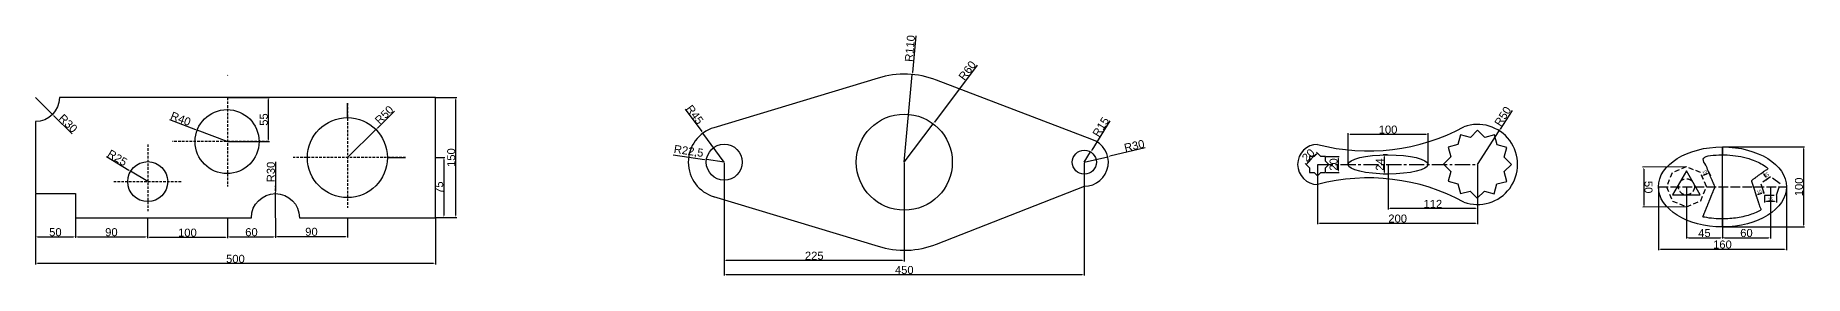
# Model space of a CAD drawing. Header units: millimetres. Extents: x 1484 to 6560, y 1637 to 2010.
# Drawn here: x 4349 to 6560, y 1701 to 2001 of the extents above; entities that cross this region are included whole.
import ezdxf

# ---------------------------------------------------------------- set-up
doc = ezdxf.new("R2010")
doc.units = ezdxf.units.MM
for name, pattern in [('ACAD_ISO02W100', [15, 12, -3]), ('CENTER2', [28.575, 19.05, -3.175, 3.175, -3.175]), ('DASHED2', [9.525, 6.35, -3.175]), ('HIDDEN2', [4.7625, 3.175, -1.5875])]:
    doc.linetypes.add(name, pattern=pattern)
doc.styles.get("Standard").update_dxf_attribs({"font": 'arial.ttf'})
doc.dimstyles.new('ISO-25', dxfattribs={"dimtxt": 4, "dimasz": 2.5, "dimexe": 1.25, "dimexo": 0.625, "dimtad": 1, "dimtxsty": 'Standard', "dimcen": 2.5, "dimclrd": 1, "dimclrt": 4, "dimadec": 0, "dimazin": 0, "dimtfac": 1, "dimtmove": 0, "dimatfit": 3, "dimfxl": 1, "dimtfillclr": 6, "dimarcsym": 0})

# ---------------------------------------------------------------- blocks, each defined once
blk = doc.blocks.new('*D71')
at = {"color": 0, "linetype": 'Continuous', "lineweight": -2, "transparency": 16777216}
for p, q in [((4348.9, 1802.8), (4348.9, 1748.3)), ((4398.9, 1802.8), (4398.9, 1748.3))]:
    blk.add_line(p, q, dxfattribs=at)
at = {"color": 1, "linetype": 'Continuous', "lineweight": -2, "transparency": 16777216}
blk.add_line((4351.4, 1749.5), (4396.4, 1749.5), dxfattribs=at)
at = {"color": 1, "linetype": 'Continuous', "transparency": 16777216}
for points in [[(4351.4, 1750), (4351.4, 1749.1), (4348.9, 1749.5)], [(4396.4, 1750), (4396.4, 1749.1), (4398.9, 1749.5)]]:
    blk.add_solid(points, dxfattribs=at)
at = {"layer": 'Defpoints', "color": 0, "linetype": 'Continuous', "transparency": 16777216}
for p in [(4348.9, 1803.5), (4398.9, 1803.5), (4398.9, 1749.5)]:
    blk.add_point(p, dxfattribs=at)
at = {"color": 4, "linetype": 'Continuous', "transparency": 16777216, "insert": (4373.9, 1755.3), "char_height": 10, "attachment_point": 5}
blk.add_mtext('50', dxfattribs=at)
blk = doc.blocks.new('*D72')
at = {"color": 0, "linetype": 'Continuous', "lineweight": -2, "transparency": 16777216}
for p, q in [((4398.9, 1772.8), (4398.9, 1748.3)), ((4488.9, 1772.8), (4488.9, 1748.3))]:
    blk.add_line(p, q, dxfattribs=at)
at = {"color": 1, "linetype": 'Continuous', "lineweight": -2, "transparency": 16777216}
blk.add_line((4401.4, 1749.5), (4486.4, 1749.5), dxfattribs=at)
at = {"color": 1, "linetype": 'Continuous', "transparency": 16777216}
for points in [[(4401.4, 1750), (4401.4, 1749.1), (4398.9, 1749.5)], [(4486.4, 1750), (4486.4, 1749.1), (4488.9, 1749.5)]]:
    blk.add_solid(points, dxfattribs=at)
at = {"layer": 'Defpoints', "color": 0, "linetype": 'Continuous', "transparency": 16777216}
for p in [(4398.9, 1773.5), (4488.9, 1773.5), (4488.9, 1749.5)]:
    blk.add_point(p, dxfattribs=at)
at = {"color": 4, "linetype": 'Continuous', "transparency": 16777216, "insert": (4443.9, 1755.3), "char_height": 10, "attachment_point": 5}
blk.add_mtext('90', dxfattribs=at)
blk = doc.blocks.new('*D73')
at = {"color": 0, "linetype": 'Continuous', "lineweight": -2, "transparency": 16777216}
for p, q in [((4488.9, 1772.8), (4488.9, 1747.7)), ((4588.9, 1772.8), (4588.9, 1747.7))]:
    blk.add_line(p, q, dxfattribs=at)
at = {"color": 1, "linetype": 'Continuous', "lineweight": -2, "transparency": 16777216}
blk.add_line((4491.4, 1749), (4586.4, 1749), dxfattribs=at)
at = {"color": 1, "linetype": 'Continuous', "transparency": 16777216}
for points in [[(4491.4, 1749.4), (4491.4, 1748.6), (4488.9, 1749)], [(4586.4, 1749.4), (4586.4, 1748.6), (4588.9, 1749)]]:
    blk.add_solid(points, dxfattribs=at)
at = {"layer": 'Defpoints', "color": 0, "linetype": 'Continuous', "transparency": 16777216}
for p in [(4488.9, 1773.5), (4588.9, 1773.5), (4588.9, 1749)]:
    blk.add_point(p, dxfattribs=at)
at = {"color": 4, "linetype": 'Continuous', "transparency": 16777216, "insert": (4538.9, 1754.7), "char_height": 10, "attachment_point": 5}
blk.add_mtext('100', dxfattribs=at)
blk = doc.blocks.new('*D74')
at = {"color": 0, "linetype": 'Continuous', "lineweight": -2, "transparency": 16777216}
for p, q in [((4588.9, 1772.8), (4588.9, 1748.3)), ((4648.9, 1772.8), (4648.9, 1748.3))]:
    blk.add_line(p, q, dxfattribs=at)
at = {"color": 1, "linetype": 'Continuous', "lineweight": -2, "transparency": 16777216}
blk.add_line((4591.4, 1749.5), (4646.4, 1749.5), dxfattribs=at)
at = {"color": 1, "linetype": 'Continuous', "transparency": 16777216}
for points in [[(4591.4, 1750), (4591.4, 1749.1), (4588.9, 1749.5)], [(4646.4, 1750), (4646.4, 1749.1), (4648.9, 1749.5)]]:
    blk.add_solid(points, dxfattribs=at)
at = {"layer": 'Defpoints', "color": 0, "linetype": 'Continuous', "transparency": 16777216}
for p in [(4588.9, 1773.5), (4648.9, 1773.5), (4648.9, 1749.5)]:
    blk.add_point(p, dxfattribs=at)
at = {"color": 4, "linetype": 'Continuous', "transparency": 16777216, "insert": (4618.9, 1755.3), "char_height": 10, "attachment_point": 5}
blk.add_mtext('60', dxfattribs=at)
blk = doc.blocks.new('*D75')
at = {"color": 0, "linetype": 'Continuous', "lineweight": -2, "transparency": 16777216}
for p, q in [((4648.9, 1772.8), (4648.9, 1748.8)), ((4738.9, 1772.8), (4738.9, 1748.8))]:
    blk.add_line(p, q, dxfattribs=at)
at = {"color": 1, "linetype": 'Continuous', "lineweight": -2, "transparency": 16777216}
blk.add_line((4651.4, 1750.1), (4736.4, 1750.1), dxfattribs=at)
at = {"color": 1, "linetype": 'Continuous', "transparency": 16777216}
for points in [[(4651.4, 1750.5), (4651.4, 1749.7), (4648.9, 1750.1)], [(4736.4, 1750.5), (4736.4, 1749.7), (4738.9, 1750.1)]]:
    blk.add_solid(points, dxfattribs=at)
at = {"layer": 'Defpoints', "color": 0, "linetype": 'Continuous', "transparency": 16777216}
for p in [(4648.9, 1773.5), (4738.9, 1773.5), (4738.9, 1750.1)]:
    blk.add_point(p, dxfattribs=at)
at = {"color": 4, "linetype": 'Continuous', "transparency": 16777216, "insert": (4693.9, 1755.8), "char_height": 10, "attachment_point": 5}
blk.add_mtext('90', dxfattribs=at)
blk = doc.blocks.new('*D76')
at = {"color": 0, "linetype": 'Continuous', "lineweight": -2, "transparency": 16777216}
for p, q in [((4348.9, 1772.8), (4348.9, 1715)), ((4848.9, 1772.8), (4848.9, 1715))]:
    blk.add_line(p, q, dxfattribs=at)
at = {"color": 1, "linetype": 'Continuous', "lineweight": -2, "transparency": 16777216}
blk.add_line((4846.4, 1716.3), (4351.4, 1716.3), dxfattribs=at)
at = {"color": 1, "linetype": 'Continuous', "transparency": 16777216}
for points in [[(4351.4, 1716.7), (4351.4, 1715.8), (4348.9, 1716.3)], [(4846.4, 1716.7), (4846.4, 1715.8), (4848.9, 1716.3)]]:
    blk.add_solid(points, dxfattribs=at)
at = {"layer": 'Defpoints', "color": 0, "linetype": 'Continuous', "transparency": 16777216}
for p in [(4348.9, 1773.5), (4848.9, 1773.5), (4348.9, 1716.3)]:
    blk.add_point(p, dxfattribs=at)
at = {"color": 4, "linetype": 'Continuous', "transparency": 16777216, "insert": (4598.9, 1722), "char_height": 10, "attachment_point": 5}
blk.add_mtext('500', dxfattribs=at)
blk = doc.blocks.new('*D77')
at = {"color": 0, "linetype": 'Continuous', "lineweight": -2, "transparency": 16777216}
for p, q in [((4849.5, 1923.5), (4875.5, 1923.5)), ((4849.5, 1773.5), (4875.5, 1773.5))]:
    blk.add_line(p, q, dxfattribs=at)
at = {"color": 1, "linetype": 'Continuous', "lineweight": -2, "transparency": 16777216}
blk.add_line((4874.3, 1776), (4874.3, 1921), dxfattribs=at)
at = {"color": 1, "linetype": 'Continuous', "transparency": 16777216}
for points in [[(4873.9, 1921), (4874.7, 1921), (4874.3, 1923.5)], [(4873.9, 1776), (4874.7, 1776), (4874.3, 1773.5)]]:
    blk.add_solid(points, dxfattribs=at)
at = {"layer": 'Defpoints', "color": 0, "linetype": 'Continuous', "transparency": 16777216}
for p in [(4848.9, 1923.5), (4874.3, 1923.5), (4848.9, 1773.5)]:
    blk.add_point(p, dxfattribs=at)
at = {"color": 4, "linetype": 'Continuous', "transparency": 16777216, "insert": (4868.6, 1848.5), "char_height": 10, "attachment_point": 5, "rotation": 90}
blk.add_mtext('150', dxfattribs=at)
blk = doc.blocks.new('*D78')
at = {"color": 0, "linetype": 'Continuous', "lineweight": -2, "transparency": 16777216}
for p, q in [((4849.5, 1848.5), (4860.5, 1848.5)), ((4849.5, 1773.5), (4860.5, 1773.5))]:
    blk.add_line(p, q, dxfattribs=at)
at = {"color": 1, "linetype": 'Continuous', "lineweight": -2, "transparency": 16777216}
blk.add_line((4859.3, 1846), (4859.3, 1776), dxfattribs=at)
at = {"color": 1, "linetype": 'Continuous', "transparency": 16777216}
for points in [[(4858.9, 1846), (4859.7, 1846), (4859.3, 1848.5)], [(4858.9, 1776), (4859.7, 1776), (4859.3, 1773.5)]]:
    blk.add_solid(points, dxfattribs=at)
at = {"layer": 'Defpoints', "color": 0, "linetype": 'Continuous', "transparency": 16777216}
for p in [(4848.9, 1848.5), (4848.9, 1773.5), (4859.3, 1773.5)]:
    blk.add_point(p, dxfattribs=at)
at = {"color": 4, "linetype": 'Continuous', "transparency": 16777216, "insert": (4853.6, 1811), "char_height": 10, "attachment_point": 5, "rotation": 90}
blk.add_mtext('75', dxfattribs=at)
blk = doc.blocks.new('*D79')
at = {"color": 1, "linetype": 'Continuous', "lineweight": -2, "transparency": 16777216}
for p, q in [((4348.9, 1923.5), (4370.2, 1902.4)), ((4394.7, 1878.3), (4372, 1900.6))]:
    blk.add_line(p, q, dxfattribs=at)
at = {"color": 1, "linetype": 'Continuous', "transparency": 16777216}
blk.add_solid([(4372.3, 1900.9), (4371.7, 1900.3), (4370.2, 1902.4)], dxfattribs=at)
at = {"layer": 'Defpoints', "color": 0, "linetype": 'Continuous', "transparency": 16777216}
for p in [(4348.9, 1923.5), (4370.2, 1902.4)]:
    blk.add_point(p, dxfattribs=at)
at = {"color": 4, "linetype": 'Continuous', "transparency": 16777216, "insert": (4389.8, 1891.2), "char_height": 10, "attachment_point": 5, "rotation": 315.3901}
blk.add_mtext('R30', dxfattribs=at)
blk = doc.blocks.new('*D80')
at = {"color": 1, "linetype": 'Continuous', "lineweight": -2, "transparency": 16777216}
for p, q in [((4437.7, 1849.9), (4465.8, 1832.8)), ((4489.3, 1818.5), (4467.9, 1831.5))]:
    blk.add_line(p, q, dxfattribs=at)
at = {"color": 1, "linetype": 'Continuous', "transparency": 16777216}
blk.add_solid([(4466, 1833.1), (4465.6, 1832.4), (4467.9, 1831.5)], dxfattribs=at)
at = {"layer": 'Defpoints', "color": 0, "linetype": 'Continuous', "transparency": 16777216}
for p in [(4467.9, 1831.5), (4489.3, 1818.5)]:
    blk.add_point(p, dxfattribs=at)
at = {"color": 4, "linetype": 'Continuous', "transparency": 16777216, "insert": (4451.4, 1848.2), "char_height": 10, "attachment_point": 5, "rotation": 328.6787}
blk.add_mtext('R25', dxfattribs=at)
blk = doc.blocks.new('*D81')
at = {"color": 1, "linetype": 'Continuous', "lineweight": -2, "transparency": 16777216}
for p, q in [((4516.7, 1896.1), (4548.8, 1883.7)), ((4588.4, 1868.5), (4551.1, 1882.8))]:
    blk.add_line(p, q, dxfattribs=at)
at = {"color": 1, "linetype": 'Continuous', "transparency": 16777216}
blk.add_solid([(4548.9, 1884.1), (4548.6, 1883.3), (4551.1, 1882.8)], dxfattribs=at)
at = {"layer": 'Defpoints', "color": 0, "linetype": 'Continuous', "transparency": 16777216}
for p in [(4551.1, 1882.8), (4588.4, 1868.5)]:
    blk.add_point(p, dxfattribs=at)
at = {"color": 4, "linetype": 'Continuous', "transparency": 16777216, "insert": (4530.5, 1896.9), "char_height": 10, "attachment_point": 5, "rotation": 338.951}
blk.add_mtext('R40', dxfattribs=at)
blk = doc.blocks.new('*D82')
at = {"color": 1, "linetype": 'Continuous', "lineweight": -2, "transparency": 16777216}
for p, q in [((4648.9, 1843.1), (4648.9, 1806)), ((4648.9, 1773.5), (4648.9, 1803.5))]:
    blk.add_line(p, q, dxfattribs=at)
at = {"color": 1, "linetype": 'Continuous', "transparency": 16777216}
blk.add_solid([(4648.5, 1806), (4649.3, 1806), (4648.9, 1803.5)], dxfattribs=at)
at = {"layer": 'Defpoints', "color": 0, "linetype": 'Continuous', "transparency": 16777216}
for p in [(4648.9, 1803.5), (4648.9, 1773.5)]:
    blk.add_point(p, dxfattribs=at)
at = {"color": 4, "linetype": 'Continuous', "transparency": 16777216, "insert": (4643.2, 1830.5), "char_height": 10, "attachment_point": 5, "rotation": 90}
blk.add_mtext('R30', dxfattribs=at)
blk = doc.blocks.new('*D83')
at = {"color": 1, "linetype": 'Continuous', "lineweight": -2, "transparency": 16777216}
for p, q in [((4797.7, 1906.5), (4776.3, 1885.3)), ((4738.9, 1848.5), (4774.5, 1883.6))]:
    blk.add_line(p, q, dxfattribs=at)
at = {"color": 1, "linetype": 'Continuous', "transparency": 16777216}
blk.add_solid([(4776, 1885.6), (4776.6, 1885), (4774.5, 1883.6)], dxfattribs=at)
at = {"layer": 'Defpoints', "color": 0, "linetype": 'Continuous', "transparency": 16777216}
for p in [(4774.5, 1883.6), (4738.9, 1848.5)]:
    blk.add_point(p, dxfattribs=at)
at = {"color": 4, "linetype": 'Continuous', "transparency": 16777216, "insert": (4784.8, 1901.8), "char_height": 10, "attachment_point": 5, "rotation": 44.5947}
blk.add_mtext('R50', dxfattribs=at)
blk = doc.blocks.new('*D84')
at = {"color": 0, "linetype": 'Continuous', "lineweight": -2, "transparency": 16777216}
for p, q in [((4589.5, 1923.5), (4641.3, 1923.5)), ((4589, 1868.5), (4641.3, 1868.5))]:
    blk.add_line(p, q, dxfattribs=at)
at = {"color": 1, "linetype": 'Continuous', "lineweight": -2, "transparency": 16777216}
blk.add_line((4640, 1921), (4640, 1871), dxfattribs=at)
at = {"color": 1, "linetype": 'Continuous', "transparency": 16777216}
for points in [[(4639.6, 1921), (4640.4, 1921), (4640, 1923.5)], [(4639.6, 1871), (4640.4, 1871), (4640, 1868.5)]]:
    blk.add_solid(points, dxfattribs=at)
at = {"layer": 'Defpoints', "color": 0, "linetype": 'Continuous', "transparency": 16777216}
for p in [(4588.9, 1923.5), (4588.4, 1868.5), (4640, 1868.5)]:
    blk.add_point(p, dxfattribs=at)
at = {"color": 4, "linetype": 'Continuous', "transparency": 16777216, "insert": (4634.3, 1896), "char_height": 10, "attachment_point": 5, "rotation": 90}
blk.add_mtext('55', dxfattribs=at)
blk = doc.blocks.new('*D85')
at = {"color": 0, "linetype": 'Continuous', "lineweight": -2, "transparency": 16777216}
for p, q in [((5209.8, 1842.1), (5209.8, 1718.9)), ((5434.8, 1842.1), (5434.8, 1718.9))]:
    blk.add_line(p, q, dxfattribs=at)
at = {"color": 1, "linetype": 'Continuous', "lineweight": -2, "transparency": 16777216}
blk.add_line((5212.3, 1720.2), (5432.3, 1720.2), dxfattribs=at)
at = {"color": 1, "linetype": 'Continuous', "transparency": 16777216}
for points in [[(5212.3, 1720.6), (5212.3, 1719.7), (5209.8, 1720.2)], [(5432.3, 1720.6), (5432.3, 1719.7), (5434.8, 1720.2)]]:
    blk.add_solid(points, dxfattribs=at)
at = {"layer": 'Defpoints', "color": 0, "linetype": 'Continuous', "transparency": 16777216}
for p in [(5209.8, 1842.8), (5434.8, 1842.8), (5434.8, 1720.2)]:
    blk.add_point(p, dxfattribs=at)
at = {"color": 4, "linetype": 'Continuous', "transparency": 16777216, "insert": (5322.3, 1725.9), "char_height": 10, "attachment_point": 5}
blk.add_mtext('225', dxfattribs=at)
blk = doc.blocks.new('*D86')
at = {"color": 0, "linetype": 'Continuous', "lineweight": -2, "transparency": 16777216}
for p, q in [((5209.8, 1842.1), (5209.8, 1701.1)), ((5659.8, 1842.1), (5659.8, 1701.1))]:
    blk.add_line(p, q, dxfattribs=at)
at = {"color": 1, "linetype": 'Continuous', "lineweight": -2, "transparency": 16777216}
blk.add_line((5212.3, 1702.4), (5657.3, 1702.4), dxfattribs=at)
at = {"color": 1, "linetype": 'Continuous', "transparency": 16777216}
for points in [[(5212.3, 1702.8), (5212.3, 1702), (5209.8, 1702.4)], [(5657.3, 1702.8), (5657.3, 1702), (5659.8, 1702.4)]]:
    blk.add_solid(points, dxfattribs=at)
at = {"layer": 'Defpoints', "color": 0, "linetype": 'Continuous', "transparency": 16777216}
for p in [(5209.8, 1842.8), (5659.8, 1842.8), (5659.8, 1702.4)]:
    blk.add_point(p, dxfattribs=at)
at = {"color": 4, "linetype": 'Continuous', "transparency": 16777216, "insert": (5434.8, 1708.1), "char_height": 10, "attachment_point": 5}
blk.add_mtext('450', dxfattribs=at)
blk = doc.blocks.new('*D87')
at = {"color": 1, "linetype": 'Continuous', "lineweight": -2, "transparency": 16777216}
for p, q in [((5160.9, 1908.9), (5181.6, 1880.9)), ((5209.8, 1842.8), (5183.1, 1878.9))]:
    blk.add_line(p, q, dxfattribs=at)
at = {"color": 1, "linetype": 'Continuous', "transparency": 16777216}
blk.add_solid([(5181.9, 1881.2), (5181.2, 1880.7), (5183.1, 1878.9)], dxfattribs=at)
at = {"layer": 'Defpoints', "color": 0, "linetype": 'Continuous', "transparency": 16777216}
for p in [(5183.1, 1878.9), (5209.8, 1842.8)]:
    blk.add_point(p, dxfattribs=at)
at = {"color": 4, "linetype": 'Continuous', "transparency": 16777216, "insert": (5173, 1902.2), "char_height": 10, "attachment_point": 5, "rotation": 306.4925}
blk.add_mtext('R45', dxfattribs=at)
blk = doc.blocks.new('*D88')
at = {"color": 1, "linetype": 'Continuous', "lineweight": -2, "transparency": 16777216}
for p, q in [((5146.1, 1851.9), (5185.1, 1846.3)), ((5209.8, 1842.8), (5187.6, 1846))]:
    blk.add_line(p, q, dxfattribs=at)
at = {"color": 1, "linetype": 'Continuous', "transparency": 16777216}
blk.add_solid([(5185.1, 1846.7), (5185, 1845.9), (5187.6, 1846)], dxfattribs=at)
at = {"layer": 'Defpoints', "color": 0, "linetype": 'Continuous', "transparency": 16777216}
for p in [(5187.6, 1846), (5209.8, 1842.8)]:
    blk.add_point(p, dxfattribs=at)
at = {"color": 4, "linetype": 'Continuous', "transparency": 16777216, "insert": (5165.3, 1855.9), "char_height": 10, "attachment_point": 5, "rotation": 351.8267}
blk.add_mtext('R22,5', dxfattribs=at)
blk = doc.blocks.new('*D89')
at = {"color": 1, "linetype": 'Continuous', "lineweight": -2, "transparency": 16777216}
for p, q in [((5525.7, 1963.8), (5472.4, 1892.7)), ((5434.8, 1842.8), (5470.9, 1890.7))]:
    blk.add_line(p, q, dxfattribs=at)
at = {"color": 1, "linetype": 'Continuous', "transparency": 16777216}
blk.add_solid([(5472, 1893), (5472.7, 1892.5), (5470.9, 1890.7)], dxfattribs=at)
at = {"layer": 'Defpoints', "color": 0, "linetype": 'Continuous', "transparency": 16777216}
for p in [(5470.9, 1890.7), (5434.8, 1842.8)]:
    blk.add_point(p, dxfattribs=at)
at = {"color": 4, "linetype": 'Continuous', "transparency": 16777216, "insert": (5513.6, 1957.2), "char_height": 10, "attachment_point": 5, "rotation": 53.0985}
blk.add_mtext('R60', dxfattribs=at)
blk = doc.blocks.new('*D90')
at = {"color": 1, "linetype": 'Continuous', "lineweight": -2, "transparency": 16777216}
for p, q in [((5449.1, 2000.6), (5445, 1954.8)), ((5434.8, 1842.8), (5444.7, 1952.3))]:
    blk.add_line(p, q, dxfattribs=at)
at = {"color": 1, "linetype": 'Continuous', "transparency": 16777216}
blk.add_solid([(5444.6, 1954.8), (5445.4, 1954.8), (5444.7, 1952.3)], dxfattribs=at)
at = {"layer": 'Defpoints', "color": 0, "linetype": 'Continuous', "transparency": 16777216}
for p in [(5444.7, 1952.3), (5434.8, 1842.8)]:
    blk.add_point(p, dxfattribs=at)
at = {"color": 4, "linetype": 'Continuous', "transparency": 16777216, "insert": (5441.9, 1984.8), "char_height": 10, "attachment_point": 5, "rotation": 84.8275}
blk.add_mtext('R110', dxfattribs=at)
blk = doc.blocks.new('*D91')
at = {"color": 1, "linetype": 'Continuous', "lineweight": -2, "transparency": 16777216}
for p, q in [((5691.9, 1894.5), (5669, 1857.6)), ((5659.8, 1842.8), (5667.7, 1855.5))]:
    blk.add_line(p, q, dxfattribs=at)
at = {"color": 1, "linetype": 'Continuous', "transparency": 16777216}
blk.add_solid([(5668.7, 1857.9), (5669.4, 1857.4), (5667.7, 1855.5)], dxfattribs=at)
at = {"layer": 'Defpoints', "color": 0, "linetype": 'Continuous', "transparency": 16777216}
for p in [(5659.8, 1842.8), (5667.7, 1855.5)]:
    blk.add_point(p, dxfattribs=at)
at = {"color": 4, "linetype": 'Continuous', "transparency": 16777216, "insert": (5680.4, 1886.8), "char_height": 10, "attachment_point": 5, "rotation": 58.2291}
blk.add_mtext('R15', dxfattribs=at)
blk = doc.blocks.new('*D92')
at = {"color": 1, "linetype": 'Continuous', "lineweight": -2, "transparency": 16777216}
for p, q in [((5735.8, 1860.6), (5691.5, 1850.2)), ((5659.8, 1842.8), (5689, 1849.6))]:
    blk.add_line(p, q, dxfattribs=at)
at = {"color": 1, "linetype": 'Continuous', "transparency": 16777216}
blk.add_solid([(5691.4, 1850.6), (5691.6, 1849.8), (5689, 1849.6)], dxfattribs=at)
at = {"layer": 'Defpoints', "color": 0, "linetype": 'Continuous', "transparency": 16777216}
for p in [(5659.8, 1842.8), (5689, 1849.6)]:
    blk.add_point(p, dxfattribs=at)
at = {"color": 4, "linetype": 'Continuous', "transparency": 16777216, "insert": (5722.3, 1863.3), "char_height": 10, "attachment_point": 5, "rotation": 13.2264}
blk.add_mtext('R30', dxfattribs=at)
blk = doc.blocks.new('*D93')
at = {"color": 0, "linetype": 'Continuous', "lineweight": -2, "transparency": 16777216}
for p, q in [((5951.4, 1839.3), (5951.4, 1765.3)), ((6151.4, 1839.3), (6151.4, 1765.3))]:
    blk.add_line(p, q, dxfattribs=at)
at = {"color": 1, "linetype": 'Continuous', "lineweight": -2, "transparency": 16777216}
blk.add_line((5953.9, 1766.6), (6148.9, 1766.6), dxfattribs=at)
at = {"color": 1, "linetype": 'Continuous', "transparency": 16777216}
for points in [[(5953.9, 1767), (5953.9, 1766.1), (5951.4, 1766.6)], [(6148.9, 1767), (6148.9, 1766.1), (6151.4, 1766.6)]]:
    blk.add_solid(points, dxfattribs=at)
at = {"layer": 'Defpoints', "color": 0, "linetype": 'Continuous', "transparency": 16777216}
for p in [(5951.4, 1839.9), (6151.4, 1839.9), (6151.4, 1766.6)]:
    blk.add_point(p, dxfattribs=at)
at = {"color": 4, "linetype": 'Continuous', "transparency": 16777216, "insert": (6051.4, 1772.3), "char_height": 10, "attachment_point": 5}
blk.add_mtext('200', dxfattribs=at)
blk = doc.blocks.new('*D94')
at = {"color": 0, "linetype": 'Continuous', "lineweight": -2, "transparency": 16777216}
for p, q in [((5989.4, 1840.6), (5989.4, 1878.9)), ((6089.4, 1840.6), (6089.4, 1878.9))]:
    blk.add_line(p, q, dxfattribs=at)
at = {"color": 1, "linetype": 'Continuous', "lineweight": -2, "transparency": 16777216}
blk.add_line((5991.9, 1877.7), (6086.9, 1877.7), dxfattribs=at)
at = {"color": 1, "linetype": 'Continuous', "transparency": 16777216}
for points in [[(5991.9, 1878.1), (5991.9, 1877.3), (5989.4, 1877.7)], [(6086.9, 1878.1), (6086.9, 1877.3), (6089.4, 1877.7)]]:
    blk.add_solid(points, dxfattribs=at)
at = {"layer": 'Defpoints', "color": 0, "linetype": 'Continuous', "transparency": 16777216}
for p in [(6089.4, 1877.7), (5989.4, 1839.9), (6089.4, 1839.9)]:
    blk.add_point(p, dxfattribs=at)
at = {"color": 4, "linetype": 'Continuous', "transparency": 16777216, "insert": (6039.4, 1883.4), "char_height": 10, "attachment_point": 5}
blk.add_mtext('100', dxfattribs=at)
blk = doc.blocks.new('*D95')
at = {"color": 0, "linetype": 'Continuous', "lineweight": -2, "transparency": 16777216}
for p, q in [((6038.7, 1851.9), (6033.5, 1851.9)), ((6038.7, 1827.9), (6033.5, 1827.9))]:
    blk.add_line(p, q, dxfattribs=at)
at = {"color": 1, "linetype": 'Continuous', "lineweight": -2, "transparency": 16777216}
blk.add_line((6034.7, 1849.4), (6034.7, 1830.4), dxfattribs=at)
at = {"color": 1, "linetype": 'Continuous', "transparency": 16777216}
for points in [[(6034.3, 1849.4), (6035.2, 1849.4), (6034.7, 1851.9)], [(6034.3, 1830.4), (6035.2, 1830.4), (6034.7, 1827.9)]]:
    blk.add_solid(points, dxfattribs=at)
at = {"layer": 'Defpoints', "color": 0, "linetype": 'Continuous', "transparency": 16777216}
for p in [(6039.4, 1851.9), (6034.7, 1827.9), (6039.4, 1827.9)]:
    blk.add_point(p, dxfattribs=at)
at = {"color": 4, "linetype": 'Continuous', "transparency": 16777216, "insert": (6029.1, 1839.9), "char_height": 10, "attachment_point": 5, "rotation": 90}
blk.add_mtext('24', dxfattribs=at)
blk = doc.blocks.new('*D96')
at = {"color": 0, "linetype": 'Continuous', "lineweight": -2, "transparency": 16777216}
for p, q in [((5962, 1849.9), (5978.4, 1849.9)), ((5962, 1829.9), (5978.4, 1829.9))]:
    blk.add_line(p, q, dxfattribs=at)
at = {"color": 1, "linetype": 'Continuous', "lineweight": -2, "transparency": 16777216}
blk.add_line((5977.1, 1847.4), (5977.1, 1832.4), dxfattribs=at)
at = {"color": 1, "linetype": 'Continuous', "transparency": 16777216}
for points in [[(5976.7, 1847.4), (5977.6, 1847.4), (5977.1, 1849.9)], [(5976.7, 1832.4), (5977.6, 1832.4), (5977.1, 1829.9)]]:
    blk.add_solid(points, dxfattribs=at)
at = {"layer": 'Defpoints', "color": 0, "linetype": 'Continuous', "transparency": 16777216}
for p in [(5961.4, 1849.9), (5961.4, 1829.9), (5977.1, 1829.9)]:
    blk.add_point(p, dxfattribs=at)
at = {"color": 4, "linetype": 'Continuous', "transparency": 16777216, "insert": (5971.4, 1839.9), "char_height": 10, "attachment_point": 5, "rotation": 90}
blk.add_mtext('20', dxfattribs=at)
blk = doc.blocks.new('*D97')
at = {"color": 0, "linetype": 'Continuous', "lineweight": -2, "transparency": 16777216}
for p, q in [((5936.8, 1840.4), (5935.9, 1841.3)), ((5950.9, 1854.5), (5950, 1855.4))]:
    blk.add_line(p, q, dxfattribs=at)
at = {"color": 1, "linetype": 'Continuous', "lineweight": -2, "transparency": 16777216}
blk.add_line((5938.6, 1842.1), (5949.2, 1852.8), dxfattribs=at)
at = {"color": 1, "linetype": 'Continuous', "transparency": 16777216}
for points in [[(5938.3, 1842.4), (5938.9, 1841.9), (5936.8, 1840.4)], [(5948.9, 1853), (5949.5, 1852.5), (5950.9, 1854.5)]]:
    blk.add_solid(points, dxfattribs=at)
at = {"layer": 'Defpoints', "color": 0, "linetype": 'Continuous', "transparency": 16777216}
for p in [(5937.2, 1839.9), (5950.9, 1854.5), (5951.4, 1854.1)]:
    blk.add_point(p, dxfattribs=at)
at = {"color": 4, "linetype": 'Continuous', "transparency": 16777216, "insert": (5939.8, 1851.5), "char_height": 10, "attachment_point": 5, "rotation": 45}
blk.add_mtext('20', dxfattribs=at)
blk = doc.blocks.new('*D98')
at = {"color": 0, "linetype": 'Continuous', "lineweight": -2, "transparency": 16777216}
for p, q in [((6039.4, 1839.3), (6039.4, 1783.8)), ((6151.4, 1839.3), (6151.4, 1783.8))]:
    blk.add_line(p, q, dxfattribs=at)
at = {"color": 1, "linetype": 'Continuous', "lineweight": -2, "transparency": 16777216}
blk.add_line((6148.9, 1785.1), (6041.9, 1785.1), dxfattribs=at)
at = {"color": 1, "linetype": 'Continuous', "transparency": 16777216}
for points in [[(6041.9, 1785.5), (6041.9, 1784.7), (6039.4, 1785.1)], [(6148.9, 1785.5), (6148.9, 1784.7), (6151.4, 1785.1)]]:
    blk.add_solid(points, dxfattribs=at)
at = {"layer": 'Defpoints', "color": 0, "linetype": 'Continuous', "transparency": 16777216}
for p in [(6039.4, 1839.9), (6151.4, 1839.9), (6039.4, 1785.1)]:
    blk.add_point(p, dxfattribs=at)
at = {"color": 4, "linetype": 'Continuous', "transparency": 16777216, "insert": (6095.4, 1790.7), "char_height": 10, "attachment_point": 5}
blk.add_mtext('112', dxfattribs=at)
blk = doc.blocks.new('*D99')
at = {"color": 1, "linetype": 'Continuous', "lineweight": -2, "transparency": 16777216}
for p, q in [((6194.4, 1907.5), (6179.6, 1884.2)), ((6151.4, 1839.9), (6178.2, 1882.1))]:
    blk.add_line(p, q, dxfattribs=at)
at = {"color": 1, "linetype": 'Continuous', "transparency": 16777216}
blk.add_solid([(6179.2, 1884.5), (6179.9, 1884), (6178.2, 1882.1)], dxfattribs=at)
at = {"layer": 'Defpoints', "color": 0, "linetype": 'Continuous', "transparency": 16777216}
for p in [(6178.2, 1882.1), (6151.4, 1839.9)]:
    blk.add_point(p, dxfattribs=at)
at = {"color": 4, "linetype": 'Continuous', "transparency": 16777216, "insert": (6182.8, 1900), "char_height": 10, "attachment_point": 5, "rotation": 57.5237}
blk.add_mtext('R50', dxfattribs=at)
blk = doc.blocks.new('*D100')
at = {"color": 0, "linetype": 'Continuous', "lineweight": -2, "transparency": 16777216}
for p, q in [((6377.3, 1811.3), (6377.3, 1732.9)), ((6537.3, 1811.3), (6537.3, 1732.9))]:
    blk.add_line(p, q, dxfattribs=at)
at = {"color": 1, "linetype": 'Continuous', "lineweight": -2, "transparency": 16777216}
blk.add_line((6379.8, 1734.1), (6534.8, 1734.1), dxfattribs=at)
at = {"color": 1, "linetype": 'Continuous', "transparency": 16777216}
for points in [[(6379.8, 1734.5), (6379.8, 1733.7), (6377.3, 1734.1)], [(6534.8, 1734.5), (6534.8, 1733.7), (6537.3, 1734.1)]]:
    blk.add_solid(points, dxfattribs=at)
at = {"layer": 'Defpoints', "color": 0, "linetype": 'Continuous', "transparency": 16777216}
for p in [(6377.3, 1811.9), (6537.3, 1811.9), (6537.3, 1734.1)]:
    blk.add_point(p, dxfattribs=at)
at = {"color": 4, "linetype": 'Continuous', "transparency": 16777216, "insert": (6457.3, 1739.9), "char_height": 10, "attachment_point": 5}
blk.add_mtext('160', dxfattribs=at)
blk = doc.blocks.new('*D101')
at = {"color": 0, "linetype": 'Continuous', "lineweight": -2, "transparency": 16777216}
for p, q in [((6412.3, 1811.4), (6412.3, 1747.3)), ((6457.3, 1811.3), (6457.3, 1747.3))]:
    blk.add_line(p, q, dxfattribs=at)
at = {"color": 1, "linetype": 'Continuous', "lineweight": -2, "transparency": 16777216}
blk.add_line((6414.8, 1748.5), (6454.8, 1748.5), dxfattribs=at)
at = {"color": 1, "linetype": 'Continuous', "transparency": 16777216}
for points in [[(6414.8, 1748.9), (6414.8, 1748.1), (6412.3, 1748.5)], [(6454.8, 1748.9), (6454.8, 1748.1), (6457.3, 1748.5)]]:
    blk.add_solid(points, dxfattribs=at)
at = {"layer": 'Defpoints', "color": 0, "linetype": 'Continuous', "transparency": 16777216}
for p in [(6412.3, 1812), (6457.3, 1811.9), (6457.3, 1748.5)]:
    blk.add_point(p, dxfattribs=at)
at = {"color": 4, "linetype": 'Continuous', "transparency": 16777216, "insert": (6434.8, 1754.2), "char_height": 10, "attachment_point": 5}
blk.add_mtext('45', dxfattribs=at)
blk = doc.blocks.new('*D102')
at = {"color": 0, "linetype": 'Continuous', "lineweight": -2, "transparency": 16777216}
for p, q in [((6457.3, 1811.3), (6457.3, 1747.3)), ((6517.3, 1811.3), (6517.3, 1747.3))]:
    blk.add_line(p, q, dxfattribs=at)
at = {"color": 1, "linetype": 'Continuous', "lineweight": -2, "transparency": 16777216}
blk.add_line((6459.8, 1748.5), (6514.8, 1748.5), dxfattribs=at)
at = {"color": 1, "linetype": 'Continuous', "transparency": 16777216}
for points in [[(6459.8, 1748.9), (6459.8, 1748.1), (6457.3, 1748.5)], [(6514.8, 1748.9), (6514.8, 1748.1), (6517.3, 1748.5)]]:
    blk.add_solid(points, dxfattribs=at)
at = {"layer": 'Defpoints', "color": 0, "linetype": 'Continuous', "transparency": 16777216}
for p in [(6457.3, 1811.9), (6517.3, 1811.9), (6517.3, 1748.5)]:
    blk.add_point(p, dxfattribs=at)
at = {"color": 4, "linetype": 'Continuous', "transparency": 16777216, "insert": (6487.3, 1754.3), "char_height": 10, "attachment_point": 5}
blk.add_mtext('60', dxfattribs=at)
blk = doc.blocks.new('*D103')
at = {"color": 0, "linetype": 'Continuous', "lineweight": -2, "transparency": 16777216}
for p, q in [((6498.2, 1805), (6499.6, 1800.6)), ((6507.7, 1808.1), (6509.1, 1803.7))]:
    blk.add_line(p, q, dxfattribs=at)
at = {"color": 1, "linetype": 'Continuous', "lineweight": -2, "transparency": 16777216}
blk.add_line((6501.6, 1802.5), (6506.4, 1804.1), dxfattribs=at)
at = {"color": 1, "linetype": 'Continuous', "transparency": 16777216}
for points in [[(6501.5, 1802.9), (6501.8, 1802.2), (6499.3, 1801.8)], [(6506.3, 1804.5), (6506.5, 1803.7), (6508.8, 1804.9)]]:
    blk.add_solid(points, dxfattribs=at)
at = {"layer": 'Defpoints', "color": 0, "linetype": 'Continuous', "transparency": 16777216}
for p in [(6498, 1805.6), (6507.5, 1808.7), (6508.8, 1804.9)]:
    blk.add_point(p, dxfattribs=at)
at = {"color": 4, "linetype": 'Continuous', "transparency": 16777216, "insert": (6503.2, 1805.9), "char_height": 4, "attachment_point": 5, "rotation": 18}
blk.add_mtext('10', dxfattribs=at)
blk = doc.blocks.new('*D104')
at = {"color": 0, "linetype": 'Continuous', "lineweight": -2, "transparency": 16777216}
for p, q in [((6505.9, 1828.7), (6508.6, 1830.7)), ((6511.8, 1820.6), (6514.5, 1822.6))]:
    blk.add_line(p, q, dxfattribs=at)
at = {"color": 1, "linetype": 'Continuous', "lineweight": -2, "transparency": 16777216}
blk.add_line((6512, 1823.9), (6509, 1827.9), dxfattribs=at)
at = {"color": 1, "linetype": 'Continuous', "transparency": 16777216}
for points in [[(6509.4, 1828.2), (6508.7, 1827.7), (6507.6, 1829.9)], [(6512.3, 1824.1), (6511.6, 1823.6), (6513.4, 1821.8)]]:
    blk.add_solid(points, dxfattribs=at)
at = {"layer": 'Defpoints', "color": 0, "linetype": 'Continuous', "transparency": 16777216}
for p in [(6505.4, 1828.3), (6507.6, 1829.9), (6511.3, 1820.3)]:
    blk.add_point(p, dxfattribs=at)
at = {"color": 4, "linetype": 'Continuous', "transparency": 16777216, "insert": (6512.7, 1827.5), "char_height": 4, "attachment_point": 5, "rotation": 306}
blk.add_mtext('10', dxfattribs=at)
blk = doc.blocks.new('*D105')
at = {"color": 0, "linetype": 'Continuous', "lineweight": -2, "transparency": 16777216}
for p, q in [((6509.8, 1801), (6509.8, 1792.6)), ((6524.8, 1801), (6524.8, 1792.6))]:
    blk.add_line(p, q, dxfattribs=at)
at = {"color": 1, "linetype": 'Continuous', "lineweight": -2, "transparency": 16777216}
blk.add_line((6512.3, 1793.9), (6522.3, 1793.9), dxfattribs=at)
at = {"color": 1, "linetype": 'Continuous', "transparency": 16777216}
for points in [[(6512.3, 1794.3), (6512.3, 1793.5), (6509.8, 1793.9)], [(6522.3, 1794.3), (6522.3, 1793.5), (6524.8, 1793.9)]]:
    blk.add_solid(points, dxfattribs=at)
at = {"layer": 'Defpoints', "color": 0, "linetype": 'Continuous', "transparency": 16777216}
for p in [(6509.8, 1801.6), (6524.8, 1801.6), (6524.8, 1793.9)]:
    blk.add_point(p, dxfattribs=at)
at = {"color": 4, "linetype": 'Continuous', "transparency": 16777216, "insert": (6517.3, 1796.5), "char_height": 4, "attachment_point": 5}
blk.add_mtext('15', dxfattribs=at)
blk = doc.blocks.new('*D106')
at = {"color": 0, "linetype": 'Continuous', "lineweight": -2, "transparency": 16777216}
for p, q in [((6458, 1861.9), (6560, 1861.9)), ((6458, 1761.9), (6560, 1761.9))]:
    blk.add_line(p, q, dxfattribs=at)
at = {"color": 1, "linetype": 'Continuous', "lineweight": -2, "transparency": 16777216}
blk.add_line((6558.8, 1859.4), (6558.8, 1764.4), dxfattribs=at)
at = {"color": 1, "linetype": 'Continuous', "transparency": 16777216}
for points in [[(6558.3, 1859.4), (6559.2, 1859.4), (6558.8, 1861.9)], [(6558.3, 1764.4), (6559.2, 1764.4), (6558.8, 1761.9)]]:
    blk.add_solid(points, dxfattribs=at)
at = {"layer": 'Defpoints', "color": 0, "linetype": 'Continuous', "transparency": 16777216}
for p in [(6457.3, 1861.9), (6457.3, 1761.9), (6558.8, 1761.9)]:
    blk.add_point(p, dxfattribs=at)
at = {"color": 4, "linetype": 'Continuous', "transparency": 16777216, "insert": (6553, 1811.9), "char_height": 10, "attachment_point": 5, "rotation": 90}
blk.add_mtext('100', dxfattribs=at)
blk = doc.blocks.new('*D107')
at = {"color": 0, "linetype": 'Continuous', "lineweight": -2, "transparency": 16777216}
for p, q in [((6411.5, 1837), (6357.6, 1836.6)), ((6411.9, 1787), (6358, 1786.6))]:
    blk.add_line(p, q, dxfattribs=at)
at = {"color": 1, "linetype": 'Continuous', "lineweight": -2, "transparency": 16777216}
blk.add_line((6358.9, 1834.1), (6359.2, 1789.1), dxfattribs=at)
at = {"color": 1, "linetype": 'Continuous', "transparency": 16777216}
for points in [[(6359.3, 1834.1), (6358.5, 1834.1), (6358.9, 1836.6)], [(6359.7, 1789.1), (6358.8, 1789.1), (6359.3, 1786.6)]]:
    blk.add_solid(points, dxfattribs=at)
at = {"layer": 'Defpoints', "color": 0, "linetype": 'Continuous', "transparency": 16777216}
for p in [(6412.1, 1837), (6359.3, 1786.6), (6412.5, 1787)]:
    blk.add_point(p, dxfattribs=at)
at = {"color": 4, "linetype": 'Continuous', "transparency": 16777216, "insert": (6364.8, 1811.6), "char_height": 10, "attachment_point": 5, "rotation": 270.4525}
blk.add_mtext('50', dxfattribs=at)
blk = doc.blocks.new('*D108')
at = {"color": 0, "linetype": 'Continuous', "lineweight": -2, "transparency": 16777216}
for p, q in [((6433.4, 1821.6), (6431.2, 1826.7)), ((6442.6, 1825.5), (6440.4, 1830.6))]:
    blk.add_line(p, q, dxfattribs=at)
at = {"color": 1, "linetype": 'Continuous', "lineweight": -2, "transparency": 16777216}
blk.add_line((6434, 1826.5), (6438.6, 1828.5), dxfattribs=at)
at = {"color": 1, "linetype": 'Continuous', "transparency": 16777216}
for points in [[(6433.8, 1826.9), (6434.1, 1826.2), (6431.7, 1825.6)], [(6438.4, 1828.9), (6438.7, 1828.1), (6440.9, 1829.5)]]:
    blk.add_solid(points, dxfattribs=at)
at = {"layer": 'Defpoints', "color": 0, "linetype": 'Continuous', "transparency": 16777216}
for p in [(6433.6, 1821), (6440.9, 1829.5), (6442.8, 1824.9)]:
    blk.add_point(p, dxfattribs=at)
at = {"color": 4, "linetype": 'Continuous', "transparency": 16777216, "insert": (6435.2, 1830), "char_height": 4, "attachment_point": 5, "rotation": 23.0912}
blk.add_mtext('10', dxfattribs=at)

msp = doc.modelspace()

# ---------------------------------------------------------------- linework, layer by layer
at = {"linetype": 'Continuous'}
for p, q in [((4588.923, 1950.932), (4589.478, 1951.487)), ((4738.887, 1898.469), (4738.887, 1916.534)), ((4671.091, 1848.469), (4671.091, 1848.469)), ((4788.887, 1848.469), (4811.553, 1848.469)), ((6403.22, 1801.995), (6422.524, 1801.995)), ((6434.382, 1778.28), (6434.382, 1778.28))]:
    msp.add_line(p, q, dxfattribs=at)
at = {"color": 251, "linetype": 'HIDDEN2', "true_color": 0x636466}
for p, q in [((4588.923, 1923.469), (4588.923, 1812.232)), ((4738.887, 1916.534), (4738.887, 1785.602)), ((4489.27, 1864.938), (4489.27, 1781.719)), ((4640, 1868.471), (4520.08, 1868.471)), ((4811.553, 1848.469), (4671.091, 1848.469)), ((4446.795, 1818.468), (4532.294, 1818.468)), ((4648.887, 1773.469), (4648.887, 1813.342))]:
    msp.add_line(p, q, dxfattribs=at)
at = {"linetype": 'CENTER2'}
msp.add_line((5951.365, 1839.946), (6151.365, 1839.946), dxfattribs=at)
at = {"linetype": 'ACAD_ISO02W100'}
msp.add_line((6377.328, 1811.904), (6537.328, 1811.904), dxfattribs=at)
msp.add_lwpolyline([(5196.538, 1799.769), (5402.054, 1737.757, 0.17060805), (5474.953, 1740.338), (5659.831, 1812.76, 0.85226205), (5669.222, 1871.253), (5474.953, 1945.182, 0.17060805), (5402.054, 1947.764), (5196.832, 1885.842, 0.74544957), (5197.126, 1799.591)], format="xyb")
msp.add_lwpolyline([(4378.887, 1923.469, -0.41421356), (4348.887, 1893.469), (4348.887, 1803.469), (4398.887, 1803.469), (4398.887, 1773.469), (4488.887, 1773.469), (4588.887, 1773.469), (4618.887, 1773.469, -1), (4678.887, 1773.469), (4738.887, 1773.469), (4848.887, 1773.469), (4848.887, 1923.469)], format="xyb", close=True)
for points in [[(6160.289, 1873.562), (6151.365, 1882.569), (6142.358, 1873.645)], [(6126.787, 1864.751), (6114.524, 1861.527), (6117.749, 1849.264)], [(6142.358, 1873.645), (6130.125, 1876.983), (6126.787, 1864.751)], [(6175.776, 1864.524), (6172.551, 1876.787), (6160.289, 1873.562)], [(6184.67, 1848.954), (6188.008, 1861.186), (6175.776, 1864.524)], [(5941.365, 1844.089), (5937.223, 1839.946), (5941.365, 1835.804)], [(5947.223, 1849.946), (5941.365, 1849.946), (5941.365, 1844.089)], [(5941.365, 1835.804), (5941.365, 1829.946), (5947.223, 1829.946)], [(5955.507, 1849.946), (5951.365, 1854.089), (5947.223, 1849.946)], [(5961.365, 1844.089), (5961.365, 1849.946), (5955.507, 1849.946)], [(5955.507, 1829.946), (5961.365, 1829.946), (5961.365, 1835.804)], [(5961.365, 1835.804), (5965.507, 1839.946), (5961.365, 1844.089)], [(6117.749, 1849.264), (6108.742, 1840.34), (6117.666, 1831.333)], [(6184.587, 1831.022), (6193.594, 1839.946), (6184.67, 1848.954)], [(5947.223, 1829.946), (5951.365, 1825.804), (5955.507, 1829.946)], [(6117.666, 1831.333), (6114.328, 1819.101), (6126.56, 1815.762)], [(6126.56, 1815.762), (6129.785, 1803.5), (6142.047, 1806.724)], [(6159.978, 1806.641), (6172.211, 1803.303), (6175.549, 1815.535)], [(6175.549, 1815.535), (6187.812, 1818.76), (6184.587, 1831.022)], [(6142.047, 1806.724), (6150.971, 1797.717), (6159.978, 1806.641)]]:
    msp.add_lwpolyline(points)
at = {"linetype": 'Continuous'}
msp.add_lwpolyline([(6457.328, 1761.904), (6457.328, 1861.904), (6457.328, 1851.904)], dxfattribs=at)
at = {"color": 251, "linetype": 'DASHED2', "true_color": 0x636466}
msp.add_lwpolyline([(6412.131, 1836.995), (6394.511, 1829.533), (6387.329, 1811.798), (6394.791, 1794.179), (6412.526, 1786.996), (6430.145, 1794.458), (6437.327, 1812.193), (6429.866, 1829.812)], close=True, dxfattribs=at)
at = {"linetype": 'Continuous'}
msp.add_lwpolyline([(6412.536, 1831.994), (6394.905, 1802.176), (6429.544, 1801.816)], close=True, dxfattribs=at)
at = {"color": 251, "linetype": 'ACAD_ISO02W100', "true_color": 0x636466}
msp.add_lwpolyline([(6517.328, 1824.664), (6505.193, 1815.847), (6509.828, 1801.582), (6524.828, 1801.582), (6529.463, 1815.847)], close=True, dxfattribs=at)
for centre, radius in [((4588.424, 1868.471), 40), ((5434.831, 1842.76), 60), ((4738.887, 1848.469), 50), ((5209.831, 1842.76), 22.5), ((5659.831, 1842.76), 15), ((4489.27, 1818.468), 25)]:
    msp.add_circle(centre, radius)
at = {"color": 251, "linetype": 'DASHED2', "true_color": 0x636466}
msp.add_circle((6412.328, 1811.995), 10, dxfattribs=at)
for centre, radius, start, end in [((6014.905, 2108.143), 251.36, 255.357674, 298.351559), ((6151.365, 1839.946), 50, 250.008004, 109.991996), ((5951.365, 1839.946), 25, 90, 270), ((6014.928, 1571.947), 251.175, 61.631883, 104.658883)]:
    msp.add_arc(centre, radius, start, end)
at = {"linetype": 'Continuous'}
msp.add_ellipse((6457.328, 1811.904), major_axis=(80, 0), ratio=0.625, dxfattribs=at)
msp.add_ellipse((6039.365, 1839.946), major_axis=(50, 0), ratio=0.24)
msp.add_rational_spline([(6498, 1805.624), (6495.719, 1812.646), (6493.437, 1819.667), (6503.973, 1827.322), (6514.509, 1834.977), (6483.017, 1860.462), (6432.092, 1849.215), (6440.046, 1830.56), (6448, 1811.904), (6445.502, 1805.738), (6443.005, 1799.572), (6438.694, 1788.926), (6434.382, 1778.28), (6433.604, 1776.358), (6432.825, 1774.435), (6473.695, 1765.708), (6505.406, 1782.831), (6501.703, 1794.228), (6498, 1805.624)], [1, 1, 1, 1, 1, 0.788521427772, 1, 1, 1, 1, 1, 1, 1, 1, 1, 0.8486519516, 1, 1, 1], degree=2, knots=[0, 0, 0, 1, 1, 2, 2, 3.32479041, 3.32479041, 4.32479041, 4.32479041, 5.32479041, 5.32479041, 6.32479041, 6.32479041, 7.32479041, 7.32479041, 8.43952, 8.43952, 9.43952, 9.43952, 9.43952], dxfattribs=at)

# ---------------------------------------------------------------- dimensions: what is measured, and where the dimension line sits
for center, mpoint, picture, middle in [((5434.831, 1842.76), (5444.748, 1952.312), '*D90', (5447.638, 1984.234)), ((5434.831, 1842.76), (5470.858, 1890.741), '*D89', (5518.146, 1953.72)), ((4348.887, 1923.469), (4370.244, 1902.401), '*D79', (4385.725, 1887.13)), ((4588.424, 1868.471), (4551.093, 1882.838), '*D81', (4528.408, 1891.569)), ((4738.887, 1848.469), (4774.492, 1883.574), '*D83', (4788.79, 1897.671)), ((5209.831, 1842.76), (5183.069, 1878.938), '*D87', (5168.379, 1898.795)), ((5659.831, 1842.76), (5667.729, 1855.513), '*D91', (5685.258, 1883.816)), ((4489.27, 1818.468), (4467.914, 1831.464), '*D80', (4448.461, 1843.301)), ((5659.831, 1842.76), (5689.035, 1849.624), '*D92', (5723.565, 1857.74)), ((4648.887, 1773.469), (4648.887, 1803.469), '*D82', (4648.887, 1830.541))]:
    dim = msp.add_radius_dim(center=center, mpoint=mpoint, dimstyle='ISO-25', override={"dimtxt": 10}, dxfattribs=at)
    dim.commit()
    dim.dimension.update_dxf_attribs({"geometry": picture, "text_midpoint": middle, "dimtype": 164})
for base, p1, p2, picture, middle in [((4640, 1868.471), (4588.923, 1923.469), (4588.424, 1868.471), '*D84', (4634.29, 1895.97)), ((4874.289, 1923.469), (4848.887, 1773.469), (4848.887, 1923.469), '*D77', (4868.558, 1848.469)), ((4859.299, 1773.469), (4848.887, 1848.469), (4848.887, 1773.469), '*D78', (4853.589, 1810.969)), ((6034.739, 1827.946), (6039.365, 1851.946), (6039.365, 1827.946), '*D95', (6029.094, 1839.946))]:
    dim = msp.add_linear_dim(base=base, p1=p1, p2=p2, angle=90, dimstyle='ISO-25', override={"dimtxt": 10}, dxfattribs=at)
    dim.commit()
    dim.dimension.update_dxf_attribs({"geometry": picture, "text_midpoint": middle})
for center, mpoint, picture, middle in [((6151.365, 1839.946), (6178.212, 1882.127), '*D99', (6182.804, 1900.014)), ((5209.831, 1842.76), (5187.56, 1845.959), '*D88', (5165.306, 1855.858))]:
    dim = msp.add_radius_dim(center=center, mpoint=mpoint, dimstyle='ISO-25', override={"dimtxt": 10}, dxfattribs=at)
    dim.commit()
    dim.dimension.update_dxf_attribs({"geometry": picture, "text_midpoint": middle})
for base, p1, p2, picture, middle in [((6089.365, 1877.688), (5989.365, 1839.946), (6089.365, 1839.946), '*D94', (6039.365, 1883.419)), ((5434.831, 1720.15), (5209.831, 1842.76), (5434.831, 1842.76), '*D85', (5322.331, 1725.881)), ((5659.831, 1702.397), (5209.831, 1842.76), (5659.831, 1842.76), '*D86', (5434.831, 1708.128)), ((6039.365, 1785.084), (6151.365, 1839.946), (6039.365, 1839.946), '*D98', (6095.365, 1790.73)), ((4398.887, 1749.54), (4348.887, 1803.469), (4398.887, 1803.469), '*D71', (4373.887, 1755.271)), ((6537.328, 1734.126), (6377.328, 1811.904), (6537.328, 1811.904), '*D100', (6457.328, 1739.857)), ((6457.328, 1748.528), (6412.328, 1811.995), (6457.328, 1811.904), '*D101', (6434.828, 1754.239)), ((6517.328, 1748.528), (6457.328, 1811.904), (6517.328, 1811.904), '*D102', (6487.328, 1754.259)), ((4348.887, 1716.252), (4848.887, 1773.469), (4348.887, 1773.469), '*D76', (4598.887, 1721.983)), ((4488.887, 1749.54), (4398.887, 1773.469), (4488.887, 1773.469), '*D72', (4443.887, 1755.271)), ((4588.887, 1748.986), (4488.887, 1773.469), (4588.887, 1773.469), '*D73', (4538.887, 1754.716)), ((4738.887, 1750.095), (4648.887, 1773.469), (4738.887, 1773.469), '*D75', (4693.887, 1755.826))]:
    dim = msp.add_linear_dim(base=base, p1=p1, p2=p2, dimstyle='ISO-25', override={"dimtxt": 10}, dxfattribs=at)
    dim.commit()
    dim.dimension.update_dxf_attribs({"geometry": picture, "text_midpoint": middle})
for base, p1, p2, angle, picture, middle, dimtype in [((5950.932, 1854.522), (5937.223, 1839.946), (5951.365, 1854.089), 45, '*D97', (5943.861, 1847.45), 161), ((5977.146, 1829.946), (5961.365, 1849.946), (5961.365, 1829.946), 90, '*D96', (5977.146, 1839.946), 160)]:
    dim = msp.add_linear_dim(base=base, p1=p1, p2=p2, angle=angle, dimstyle='ISO-25', override={"dimtxt": 10}, dxfattribs=at)
    dim.commit()
    dim.dimension.update_dxf_attribs({"geometry": picture, "text_midpoint": middle, "dimtype": dimtype})
for p1, p2, distance, override, picture, middle in [((6457.328, 1861.904), (6457.328, 1761.904), 101.436, {"dimtxt": 10}, '*D106', (6553.033, 1811.904)), ((6412.131, 1836.995), (6412.526, 1786.996), -53.272, {"dimtxt": 10}, '*D107', (6364.788, 1811.62)), ((6433.597, 1821.002), (6442.795, 1824.924), 4.948, {"dimtxt": 4}, '*D108', (6435.209, 1829.969)), ((6511.26, 1820.256), (6505.383, 1828.346), -2.694, {"dimtxt": 4}, '*D104', (6512.659, 1827.452)), ((6498, 1805.624), (6507.51, 1808.715), -4.048, {"dimtxt": 4}, '*D103', (6503.182, 1805.856)), ((6509.828, 1801.582), (6524.828, 1801.582), -7.711, {"dimtxt": 4}, '*D105', (6517.328, 1796.538)), ((4588.887, 1773.469), (4648.887, 1773.469), -23.929, {"dimtxt": 10}, '*D74', (4618.887, 1755.271))]:
    dim = msp.add_aligned_dim(p1=p1, p2=p2, distance=distance, dimstyle='ISO-25', override=override, dxfattribs=at)
    dim.commit()
    dim.dimension.update_dxf_attribs({"geometry": picture, "text_midpoint": middle})
dim = msp.add_linear_dim(base=(6151.365, 1766.554), p1=(5951.365, 1839.946), p2=(6151.365, 1839.946), dimstyle='ISO-25', override={"dimtxt": 10}, dxfattribs=at)
dim.commit()
dim.dimension.update_dxf_attribs({"geometry": '*D93', "text_midpoint": (6051.365, 1766.554), "dimtype": 160})

doc.saveas('drawing.dxf')
